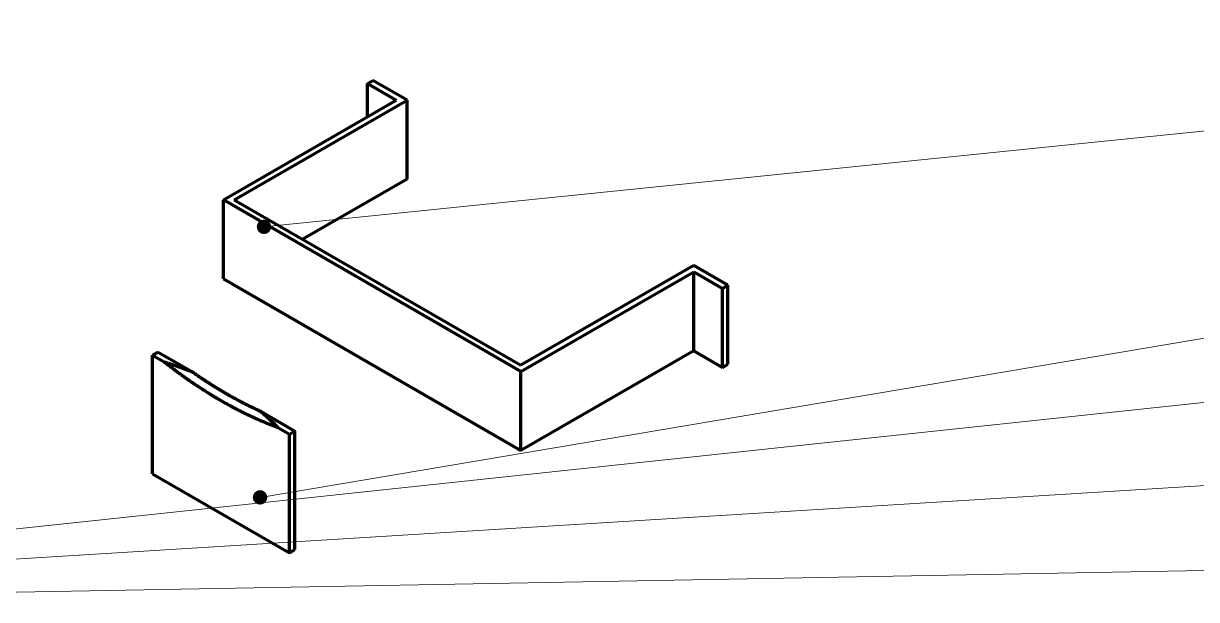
# Model space of a CAD drawing. Header units: millimetres. Extents: x 0 to 841, y 0 to 594.
# Drawn here: x 431.5 to 528.5, y 182.9 to 230.5 of the extents above; entities that cross this region are included whole.
import ezdxf

# ---------------------------------------------------------------- set-up
doc = ezdxf.new("R2010")
doc.units = ezdxf.units.MM
doc.layers.add('01-VISIBLE', color=7, linetype='CONTINUOUS', lineweight=70)
doc.layers.add('08-FINA', color=5, linetype='CONTINUOUS', lineweight=18)

msp = doc.modelspace()

# ---------------------------------------------------------------- hatches: boundary and pattern name
at = {"layer": '08-FINA'}
h = msp.add_hatch(color=7, dxfattribs=at)
h.dxf.hatch_style = 1
edge = h.paths.add_edge_path()
edge.add_arc((451.408, 213.689), 0.6, 0, 360)
h = msp.add_hatch(color=7, dxfattribs=at)
h.dxf.hatch_style = 1
edge = h.paths.add_edge_path()
edge.add_arc((451.082, 191.318), 0.6, 0, 360)

# ---------------------------------------------------------------- linework, layer by layer
at = {"layer": '01-VISIBLE'}
for p, q in [((459.956, 225.544), (460.409, 225.805)), ((459.956, 225.544), (462.332, 224.172)), ((459.956, 222.8), (459.956, 225.544)), ((463.237, 224.172), (460.409, 225.805)), ((448.048, 215.926), (462.332, 224.172)), ((448.953, 215.926), (463.237, 224.172)), ((463.237, 217.64), (463.237, 224.172)), ((463.237, 217.64), (454.61, 212.66)), ((448.048, 209.394), (448.048, 215.926)), ((472.656, 201.719), (448.048, 215.926)), ((448.953, 215.926), (472.656, 202.241)), ((486.939, 210.488), (472.656, 202.241)), ((489.768, 208.855), (486.939, 210.488)), ((472.656, 201.719), (486.939, 209.965)), ((486.939, 209.965), (489.315, 208.593)), ((486.939, 203.433), (486.939, 209.965)), ((448.048, 209.394), (472.656, 195.187)), ((489.315, 208.593), (489.768, 208.855)), ((489.315, 202.061), (489.315, 208.593)), ((489.768, 202.323), (489.768, 208.855)), ((442.194, 203.074), (442.646, 203.335)), ((442.194, 193.276), (442.194, 203.074)), ((442.194, 203.074), (443.143, 202.526)), ((442.646, 203.335), (445.496, 201.69)), ((486.939, 203.433), (472.656, 195.187)), ((486.939, 203.433), (489.315, 202.061)), ((489.315, 202.061), (489.768, 202.323)), ((472.656, 195.187), (472.656, 201.719)), ((451.11, 198.449), (453.96, 196.803)), ((452.558, 197.09), (453.507, 196.542)), ((453.507, 196.542), (453.96, 196.803)), ((453.507, 186.744), (453.507, 196.542)), ((453.96, 187.005), (453.96, 196.803)), ((442.194, 193.276), (453.507, 186.744)), ((453.507, 186.744), (453.96, 187.005))]:
    msp.add_line(p, q, dxfattribs=at)
for points in [[(452.558, 197.09), (452.483, 197.117), (452.408, 197.145), (452.332, 197.173), (452.257, 197.202), (452.182, 197.23), (452.107, 197.259), (452.033, 197.288), (451.958, 197.318), (451.883, 197.347), (451.809, 197.377), (451.734, 197.407), (451.66, 197.437), (451.585, 197.467), (451.511, 197.498), (451.437, 197.529), (451.363, 197.56), (451.289, 197.591), (451.215, 197.623), (451.142, 197.654), (451.068, 197.686), (450.994, 197.719), (450.921, 197.751), (450.848, 197.783), (450.774, 197.816), (450.701, 197.849), (450.628, 197.882), (450.555, 197.916), (450.482, 197.949), (450.409, 197.983), (450.337, 198.017), (450.264, 198.051), (450.191, 198.085), (450.119, 198.12), (450.047, 198.155), (449.974, 198.19), (449.902, 198.225), (449.83, 198.26), (449.758, 198.295), (449.686, 198.331), (449.614, 198.367), (449.542, 198.403), (449.471, 198.439), (449.399, 198.476), (449.328, 198.512), (449.256, 198.549), (449.185, 198.586), (449.114, 198.623), (449.043, 198.66), (448.972, 198.698), (448.901, 198.735), (448.83, 198.773), (448.759, 198.811), (448.689, 198.849), (448.618, 198.887), (448.548, 198.926), (448.477, 198.964), (448.407, 199.003), (448.337, 199.042), (448.267, 199.081), (448.197, 199.12), (448.127, 199.16), (448.057, 199.199), (447.987, 199.239), (447.918, 199.279), (447.848, 199.319), (447.779, 199.359), (447.709, 199.4), (447.64, 199.44), (447.571, 199.481), (447.502, 199.522), (447.433, 199.563), (447.364, 199.604), (447.295, 199.645), (447.226, 199.687), (447.157, 199.728), (447.089, 199.77), (447.02, 199.812), (446.952, 199.854), (446.884, 199.896), (446.815, 199.938), (446.747, 199.981), (446.679, 200.024), (446.611, 200.066), (446.544, 200.109), (446.476, 200.152), (446.408, 200.195), (446.341, 200.239), (446.273, 200.282), (446.206, 200.326), (446.138, 200.37), (446.071, 200.414), (446.004, 200.458), (445.937, 200.502), (445.87, 200.546), (445.803, 200.591), (445.737, 200.635), (445.67, 200.68), (445.603, 200.725), (445.537, 200.77), (445.471, 200.815), (445.404, 200.86), (445.338, 200.906), (445.272, 200.951), (445.206, 200.997), (445.14, 201.043), (445.074, 201.089), (445.009, 201.135), (444.943, 201.181), (444.877, 201.227), (444.812, 201.274), (444.747, 201.32), (444.681, 201.367), (444.616, 201.414), (444.551, 201.461), (444.486, 201.508), (444.421, 201.555), (444.356, 201.602), (444.292, 201.65), (444.227, 201.698), (444.162, 201.745), (444.098, 201.793), (444.034, 201.841), (443.969, 201.889), (443.905, 201.938), (443.841, 201.986), (443.777, 202.034), (443.713, 202.083), (443.649, 202.132), (443.586, 202.181), (443.522, 202.23), (443.459, 202.279), (443.395, 202.328), (443.332, 202.377), (443.269, 202.427), (443.206, 202.476), (443.143, 202.526)], [(443.143, 202.526), (443.22, 202.502), (443.296, 202.478), (443.373, 202.454), (443.45, 202.429), (443.527, 202.404), (443.603, 202.38), (443.68, 202.354), (443.757, 202.329), (443.833, 202.304), (443.909, 202.278), (443.986, 202.252), (444.062, 202.226), (444.138, 202.2), (444.214, 202.173), (444.29, 202.146), (444.366, 202.119), (444.442, 202.092), (444.518, 202.065), (444.594, 202.037), (444.669, 202.01), (444.745, 201.982), (444.82, 201.953), (444.896, 201.925), (444.971, 201.896), (445.046, 201.867), (445.121, 201.838), (445.197, 201.809), (445.272, 201.78), (445.346, 201.75), (445.421, 201.72), (445.496, 201.69)], [(445.496, 201.69), (445.562, 201.644), (445.627, 201.598), (445.693, 201.552), (445.759, 201.506), (445.825, 201.461), (445.891, 201.415), (445.957, 201.37), (446.023, 201.325), (446.09, 201.28), (446.156, 201.235), (446.223, 201.19), (446.289, 201.146), (446.356, 201.101), (446.423, 201.057), (446.49, 201.013), (446.556, 200.969), (446.624, 200.925), (446.691, 200.881), (446.758, 200.838), (446.825, 200.794), (446.893, 200.751), (446.96, 200.708), (447.028, 200.665), (447.096, 200.622), (447.164, 200.579), (447.231, 200.537), (447.299, 200.494), (447.368, 200.452), (447.436, 200.41), (447.504, 200.368), (447.572, 200.326), (447.641, 200.284), (447.709, 200.243), (447.778, 200.202), (447.847, 200.16), (447.916, 200.119), (447.985, 200.079), (448.054, 200.038), (448.123, 199.997), (448.192, 199.957), (448.261, 199.917), (448.331, 199.876), (448.4, 199.837), (448.47, 199.797), (448.54, 199.757), (448.609, 199.718), (448.679, 199.678), (448.749, 199.639), (448.819, 199.6), (448.889, 199.562), (448.96, 199.523), (449.03, 199.485), (449.1, 199.446), (449.171, 199.408), (449.241, 199.37), (449.312, 199.333), (449.383, 199.295), (449.454, 199.258), (449.525, 199.22), (449.596, 199.183), (449.667, 199.146), (449.738, 199.11), (449.81, 199.073), (449.881, 199.037), (449.953, 199.001), (450.024, 198.965), (450.096, 198.929), (450.168, 198.893), (450.24, 198.858), (450.312, 198.823), (450.384, 198.788), (450.456, 198.753), (450.528, 198.718), (450.601, 198.684), (450.673, 198.65), (450.746, 198.616), (450.818, 198.582), (450.891, 198.548), (450.964, 198.515), (451.037, 198.482), (451.11, 198.449)], [(451.11, 198.449), (451.174, 198.396), (451.237, 198.343), (451.301, 198.289), (451.364, 198.236), (451.426, 198.181), (451.489, 198.127), (451.551, 198.072), (451.613, 198.017), (451.674, 197.962), (451.735, 197.906), (451.796, 197.85), (451.857, 197.794), (451.917, 197.737), (451.977, 197.68), (452.037, 197.622), (452.096, 197.564), (452.155, 197.506), (452.214, 197.448), (452.272, 197.389), (452.33, 197.33), (452.388, 197.27), (452.445, 197.211), (452.502, 197.15), (452.558, 197.09)]]:
    msp.add_lwpolyline(points, dxfattribs=at)
at = {"layer": '08-FINA'}
for p, q in [((616.523, 230.512), (451.408, 213.689)), ((616.563, 219.22), (451.082, 191.318)), ((616.525, 208.491), (378.184, 183.101)), ((616.509, 197.69), (383.182, 183.263)), ((616.501, 186.885), (398.435, 182.869))]:
    msp.add_line(p, q, dxfattribs=at)

doc.saveas('drawing.dxf')
